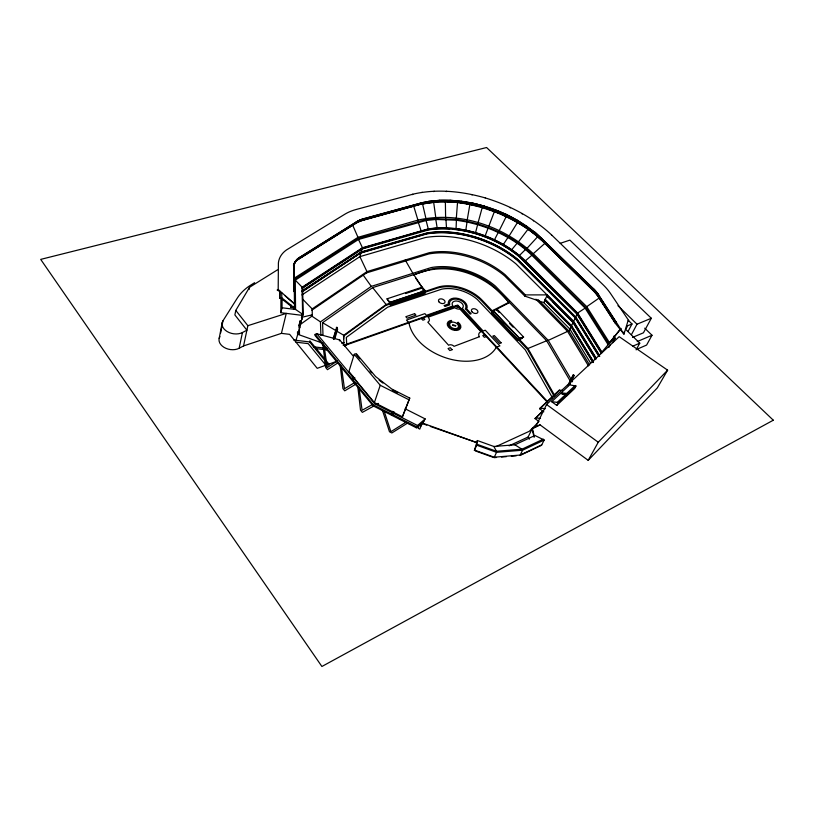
<?xml version="1.0" encoding="UTF-8"?>
<svg xmlns="http://www.w3.org/2000/svg" width="814" height="814" viewBox="0 0 814 814"><rect width="100%" height="100%" fill="white"/><g stroke="black" fill="none" stroke-linecap="round" stroke-linejoin="round"><path stroke-width="1.22" d="M302.615 287.383L302.391 288.278L362.495 248.881L428.195 229.996A81.624 51.496 20.8 0 1 518.854 256.42L576.882 313.96L601.22 353.164L601.638 352.35L577.279 313.136L519.2 255.586A81.685 51.486 20.8 0 0 428.479 229.141L362.749 248.005L302.615 287.383L302.839 315.445L280.881 312.708L280.922 298.86M294.108 306.817L294.129 309.289L294.475 307.926L281.766 297.873L281.776 292.938M280.881 312.708L282.051 307.773L282.071 298.189M628.367 321.021L628.693 320.533L610.999 294.2A51.76 31.654 24.3 0 0 603.093 284.758L551.485 234.839C532.794 217.399 509.574 205.321 485.225 197.904L485.225 197.71M298.789 257.997A22.975 14.896 14.7 0 0 294.139 265.751L294.475 307.926L290.944 307.397L291.229 306.4L281.288 298.494L279.792 298.3L279.812 292.053M279.792 298.3L279.965 291.381M285.226 295.92L294.444 303.836L278.195 289.469L278.398 262.993A38.869 25.203 14.7 0 1 286.467 249.959L344.871 214.204A57.275 35.674 17.4 0 1 356.145 209.493L412.82 194.22C436.711 188.553 461.833 191.249 485.225 197.904M421.723 192.47L422.303 192.318M601.22 353.164L602.014 352.309L577.614 313.064L525.366 260.816C506.613 242.867 481.685 231.97 456.084 228.531L456.41 220.218L435.795 219.454L426.088 220.492L358.506 239.448L295.268 280.158L295.574 309.473L303.073 314.54M446.581 201.455L457.529 202.401L456.227 219.414L435.317 218.63L425.478 219.678L357.611 238.665L293.864 279.609L294.2 278.246L357.987 237.332L417.938 220.116C458.679 210.836 502.96 225.773 533.272 253.703L586.741 306.664L609.544 342.765L608.903 343.996L586.141 307.906L532.743 254.955C511.955 235.246 484.472 223.26 456.227 219.414M624.165 331.786L623.962 334.116L615.394 323.402L598.025 296.5A37.454 22.955 24.4 0 0 593.264 290.74L541.442 240.12C509.289 210.928 462.81 195.197 419.79 204.548L362.759 220.37A42.837 26.74 17.4 0 0 355.738 223.392L297.751 259.747A23.616 15.344 14.7 0 0 294.393 263.339M474.318 450.559L476.709 445.187L477.35 440.527L493.874 446.469L514.865 444.8L534.93 435.49L544.19 440.028L541.534 445.289L519.983 455.494L522.578 450.203L544.19 440.028M465.822 230.138L467.022 221.988L456.41 220.218M457.529 202.401L469.871 204.507L466.992 221.205M458.516 306.715L458.384 307.529L456.237 306.929L456.369 306.145M472.018 194.953L472.293 194.617M219.18 338.4L222.212 322.568M220.635 332.977L222.975 320.797L237.2 298.26A71.408 48.86 14.2 0 1 250.916 284.992L254.609 282.692M277.462 269.861L249.552 287.281L235.795 310.409L234.88 314.937L246.907 330.209L242.44 332.529A12.403 8.547 10.9 0 1 227.157 331.542A12.403 8.547 10.9 0 1 222.975 320.797M249.084 289.54L249.552 287.281M219.933 336.63A12.251 8.557 10.6 0 0 224.043 347.354A12.251 8.557 10.6 0 0 239.133 348.27L242.44 332.529M239.133 348.27L243.549 345.93L247.863 325.692L235.795 310.409M615.659 323.117L598.28 296.215A37.617 23.046 24.4 0 0 593.498 290.435L541.656 239.815L541.941 238.502L535.042 232.316L593.691 289.184A36.945 22.599 24.3 0 1 598.402 294.861L615.791 321.764L615.455 323.138L615.791 321.764M541.442 240.12L534.676 233.801L525.651 227.106L515.791 221.276M541.798 238.553L593.253 288.543M534.818 233.73L535.113 232.448L516.3 219.617L526.098 225.773L525.763 227.025L541.656 239.815M243.549 345.93L281.42 333.364L286.274 313.38L247.863 325.692M295.991 340.303L299.715 327.604L299.674 324.033M299.715 327.604L300.04 320.716M300.091 324.287L301.963 318.854L301.902 315.15M302.37 315.384L301.963 318.854M475.569 232.58L477.625 224.654L467.022 221.988M302.503 299.023L312.159 308.913L312.301 314.815L311.955 316.127L299.013 325.407M469.871 204.507L482.193 207.631L477.747 223.911M328.693 365.232L309.585 341.921L309.869 340.842L328.998 364.163M353.53 356.42L339.692 339.926L316.87 333.771L315.15 334.351L314.896 335.317L373.188 405.881L416.371 427.798L424.135 420.899M526.048 225.661L534.991 232.509M357.611 238.665L357.987 237.332L352.554 224.888M333.262 338.176L336.843 327.299L337.281 327.828L333.994 339.265M333.862 337.698L336.843 327.299M333.496 339.438L337.281 327.828M334.859 338.685L337.627 329.1L336.589 328.653M302.126 290.812L361.233 251.933L362.199 248.616L405.647 235.795M302.411 291.717L361.538 252.198L427.106 233.221A81.42 51.547 20.8 0 1 517.562 259.564L575.396 317.073L599.735 356.461M362.495 248.881L362.749 248.005M339.407 340.903L339.692 339.926M343.579 338.705L343.742 335.287L386.101 304.497L389.784 303.266L387.016 298.84L422.1 287.189L425.183 290.547L424.532 292.44M343.834 343.6L343.742 335.287L322.578 322.69L372.67 287.607L432.061 268.874A55.159 35.643 20.8 0 1 494.22 286.823L546.642 340.761L570.736 381.868M311.813 310.226L366.575 272.883L366.961 271.611L359.88 256.634L361.029 252.645L301.953 291.534M525.763 227.025L515.954 220.94L516.33 219.709C499.379 210.063 480.555 203.917 461.263 201.2L460.683 202.371L483.424 207.183L505.525 215.557L505.942 214.357L495.085 209.768L494.495 211.304M628.164 320.36L623.962 334.116L598.86 295.289M348.85 371.774L354.232 354.334L356.278 353.602L375.59 376.536L391.707 388.97L409.747 398.077L402.421 416.799L374.379 402.584L348.85 371.774L353.876 377.421L353.103 379.873L352.248 378.836L353.011 376.373M354.853 377.777L354.334 379.405L353.103 379.873M343.457 336.253L385.795 305.454L386.101 304.497L372.67 287.607M389.479 304.212L390.099 302.309L425.183 290.547M389.692 304.324L424.186 292.735L424.593 293.162L390.089 304.782L389.692 304.324L424.186 292.735M385.795 305.454L389.764 304.121L390.293 302.462L424.827 290.893L422.201 288.024L405.535 293.569M390.089 304.782L424.593 293.162M417.521 221.408L417.938 220.116L413.532 205.566M425.478 219.678L425.905 218.386L422.507 203.703M435.317 218.63L435.755 217.348L433.536 201.373M373.188 405.881L373.514 404.945L315.15 334.351M374.379 402.584L380.24 385.287L354.232 354.334M505.372 215.903L494.586 211.08M505.932 214.275L516.239 219.8M445.624 218.539L445.37 201.353M421.774 288.136L422.1 287.189M389.764 304.121L390.557 305.016L425.061 293.396L424.257 292.521L424.827 290.893M391.402 413.777L392.267 411.355L393.671 412.067L392.806 414.489L391.402 413.777L392.043 412.8M510.47 207.438L510.256 207.906M394.017 411.904L392.806 414.489M402.421 416.799L409.747 398.077M485.175 235.795L488.085 228.164C504.161 234.422 519.383 243.274 531.857 255.281L585.124 308.13L608.15 344.709L601.638 352.35M526.271 249.125L537.932 236.426C524.806 225.956 509.991 217.765 494.352 211.711L488.349 227.462M416.371 427.798L417.572 425.508L425.152 418.895L405.128 408.77M422.364 422.466L419.79 429.1L418.081 428.235L419.302 425.081L421.011 425.956L425.152 418.895M498.646 231.827L506.155 216.707M508.496 236.945L517.47 222.537M517.745 242.735L528.103 229.141M491.91 312.973L517.958 340.476L491.91 312.973L492.531 312.739L518.487 340.425L492.531 312.739M492.297 312.21L493.05 310.358L509.34 302.075M492.612 312.545L493.223 311.06L519.322 338.553L518.671 340.028L517.633 340.435L491.575 312.922L492.612 312.545L481.837 301.17A33.832 21.968 20.8 0 0 436.945 288.268L424.257 292.521M496.479 309.9L496.866 308.974L523.606 337.057L519.393 339.458L527.96 348.494L554.741 395.553M483.302 207.539L483.404 207.316C462.83 201.557 440.761 198.942 419.8 204.182L362.759 219.994A43 26.831 17.4 0 0 355.708 223.016L297.71 259.371A23.779 15.446 14.7 0 0 294.312 262.983M364.428 218.671L420.665 203.113C441.493 198.026 463.461 200.336 483.892 206.125L472.669 203.093L472.049 204.304M483.424 207.183L483.913 206.013M532.743 254.955L533.272 253.703L545.299 242.969L540.689 238.878M543.833 302.645L524.847 296.113L525.376 294.902L547.303 294.892L543.833 302.645L569.912 329.11L590.537 363.003M518.996 340.374L519.8 338.543L523.606 337.057M477.35 440.527L474.521 450.111L494.271 457.214L520.197 455.046L541.758 444.851M592.979 362.606L570.94 326.485L544.769 299.99L545.065 299.328L571.55 325.712L593.569 361.731M595.716 359.605L572.893 322.405L546.611 295.889L547.303 294.892M554.293 396.459L527.543 349.399L527.96 348.494L546.642 340.761M522.578 450.203L496.55 452.319L494.057 457.661L496.53 457.458M570.94 326.485L571.255 325.824L545.065 299.328M572.893 322.405L573.321 321.52L547.008 294.994M598.738 356.054L575.081 317.725L575.396 317.073M576.882 313.96L577.279 313.136M589.539 364.957L568.976 331.074L573.188 322.283L553.042 301.963M596.418 358.496L573.616 321.398L575.417 317.653L517.551 260.093A81.817 51.831 20.8 0 0 426.678 233.638L362.24 252.279M599.338 355.158L575.732 316.992L577.228 313.878L519.118 256.288A82.072 51.77 20.8 0 0 453.367 229.11M586.141 307.906L586.741 306.664L599.664 297.7M539.021 421.54L535.042 418.599L542.755 410.907M543.803 411.803L539.784 408.862L540.191 408.028L559.411 390.13L562.464 390.496M509.076 445.828L528.123 437.006L532.366 428.337L540.028 424.827L588.196 460.358L657.346 387.871L667.612 370.167L619.189 336.681L546.57 404.517L535.734 426.587M461.294 201.333L450.091 200.234L449.47 201.394M540.028 424.827L532.091 428.897L534.076 437.22M559.411 390.13L539.784 408.862M556.786 405.413L558.038 402.91L566.727 394.698L560.419 393.549L551.709 401.709L556.786 405.413L565.465 397.201L566.727 394.698M573.025 375.254L568.742 383.811L569.485 384.35L574.216 375.386L573.025 375.254L574.216 375.386M568.07 385.592L573.463 374.847M569.485 384.35L573.789 375.793M575.946 385.989L567.47 394.007L566.208 396.499L574.684 388.482L575.946 385.989L569.678 384.88L561.161 392.857L563.186 394.312M494.495 239.754L498.239 232.468M608.923 347.405L610.073 345.197M612.861 342.592L615.17 338.166L613.858 336.121M449.409 201.76L438.665 201.557L419.932 204.324L362.902 220.136A42.755 26.679 17.4 0 0 355.881 223.148L297.904 259.493A23.525 15.273 14.7 0 0 293.457 265.629M450.152 200.366L439.255 200.244L438.583 201.414M628.103 331.339L632 323.962L628.367 320.421M631.44 334.646L637.006 324.206L651.322 318.264L569.871 240.12L560.215 243.335M651.322 318.264L643.436 332.794L632.498 337.434M636.131 349.857L639.763 343.172L625.732 329.405L627.655 325.763L632 323.962M644.719 328.174L652.004 335.246L646.601 345.065L636.416 349.491M588.196 460.358L598.249 442.236L667.612 370.167M439.326 200.376L428.897 201.262L428.184 202.442M428.988 201.394L420.543 202.991L419.8 204.182M420.665 203.113L364.306 218.539M503.408 244.393L507.946 237.505M522.181 214.031L522.242 213.522M533.465 220.909L533.424 220.431M620.797 328.815L609.544 342.765L620.95 328.378M511.772 249.654L517.073 243.223M538.298 422.303L529.324 431.278L495.889 446.632M519.464 255.454L525.468 249.522M551.617 235.399L551.485 234.839M551.709 401.709L557.275 402.35L565.964 394.159M561.161 392.857L566.707 393.457L575.193 385.449M535.042 418.599L542.338 411.762M608.15 344.709L615.17 338.166M525.366 260.816L531.857 255.281M320.879 335.297L320.451 321.876L371.286 286.375L431.125 267.582A57.163 36.945 20.8 0 1 495.482 286.162L548.239 340.384L572.547 381.756M312.159 308.913L366.961 271.611L429.293 252.696A67.725 43.386 20.8 0 1 505.097 274.664L525.376 294.902M299.756 257.346L298.677 258.191A23.046 14.937 14.7 0 0 294.007 265.964L294.2 291.768L293.783 265.924A23.27 15.09 14.7 0 1 298.494 258.069L356.776 221.693A42.267 26.323 17.4 0 1 363.705 218.722M301.974 294.933L359.88 256.634L425.376 237.525A81.563 51.893 20.8 0 1 515.984 263.878L573.616 321.398M302.584 290.995L361.538 252.198M337.24 361.009L327.208 367.602L323.992 345.197M577.614 313.064L585.124 308.13M302.594 314.479L302.147 287.2L362.454 247.741L428.276 228.866L437.169 227.879L456.084 228.531M301.923 288.105L307.214 284.635M309.33 283.252L314.611 279.792M316.727 278.408L328.357 270.787M330.474 269.403L335.765 265.934M337.881 264.55L356.908 252.086M359.025 250.702L362.199 248.616M338.471 362.495L327.462 369.678L325.712 367.531L322.619 342.531M406.044 422.181L391.3 431.44L390.71 431.135L384.045 410.826M407.702 423.026L391.829 432.967L389.489 431.776L382.305 409.9M299.644 257.529L356.125 222.09M356.013 222.273L356.664 221.876A42.328 26.363 17.4 0 1 363.604 218.905M354.935 382.407L344.485 388.736L341.351 366.188M356.196 383.933L344.739 390.832L342.938 388.624L340.089 364.733M372.975 404.232L362.098 410.287L359.035 387.586M374.267 405.789L362.342 412.383L360.5 410.124L357.865 387.189M476.963 444.271L496.438 451.271L521.927 449.206L543.376 439.133M548.239 340.384L567.572 331.4L588.441 365.862M632.875 346.143L639.763 343.172M637.23 341.575L652.004 335.246M519.393 339.458L522.252 338.349M517.958 340.476L518.579 340.232M496.845 347.1L499.908 345.899L485.256 330.199L483.129 331.003L462.271 308.313A5.851 3.775 20.7 0 0 458.323 301.282A5.851 3.775 20.7 0 0 452.553 305.555L452.899 306.023L426.424 315.333L424.888 313.634L406.471 320.085L408.506 322.364M519.322 338.553L522.659 337.25M486.273 336.569L484.361 337.301L482.753 335.572L484.676 334.849M544.769 299.99L571.235 326.373L593.233 362.383M546.611 295.889L548.656 297.548M492.45 312.942L494.678 312.128M336.874 361.243L317.216 368.325L289.652 334.351L281.42 333.364M343.203 345.36L457.722 305.036L547.252 401.261M344.464 345.584L457.58 305.718L547.527 402.431M344.444 345.899L346.744 344.79M415.72 278.225L424.857 291.493L437.271 287.332A33.862 21.958 20.8 0 1 482.203 300.244L492.674 311.294L509.004 302.879C487.494 274.501 447.059 259.473 413.604 275.163M366.575 272.883L428.866 253.937A67.654 43.396 20.8 0 1 504.599 275.885L524.847 296.113M361.233 251.933L426.912 232.946A81.858 51.821 20.8 0 1 517.826 259.422L575.732 316.992M361.335 252.9L426.882 233.903A81.369 51.557 20.8 0 1 517.287 260.226L575.081 317.725M406.858 235.439L419.576 231.685M364.53 218.488L363.482 218.773A42.542 26.506 17.4 0 0 356.501 221.764M301.384 317.389L312.301 314.815M420.736 231.349L426.78 229.996M341.626 343.081L344.119 342.633M316.87 333.771L374.908 403.866L378.53 403.469M278.195 289.469L277.136 290.038L279.517 291.381M501.465 457.041L506.4 456.623M511.345 456.216L516.279 455.799M316.005 348.626L327.045 349.928M293.813 340.048L309.585 341.921M296.011 342.185L308.191 343.63L326.404 365.893M313.359 346.795L326.902 348.392M321.113 342.623L297.548 334.228L297.517 331.746M282.051 307.773L295.574 309.473M279.945 297.639L281.766 297.873M540.191 408.028L545.319 408.73M535.449 417.755L540.516 418.498M477.625 224.654L488.085 228.164M483.892 206.125L495.044 209.88M483.465 207.092L486.823 208.221M491.31 209.727L494.678 210.867M482.193 207.631L494.352 211.711M422.242 422.995L476.597 442.551L430.331 426.434M423.249 423.891L426.79 425.162M476.709 445.187L496.55 452.319M475.478 450.976L492.897 457.244M392.297 389.987L397.771 392.755M380.24 385.287L408.73 399.664M374.908 403.866L417.572 425.508M373.514 404.945L416.727 426.862M391.086 414.54L392.165 415.089M399.155 418.63L400.264 419.2M407.265 422.751L408.974 423.616M509.788 217.542L517.094 221.316M505.453 215.669L515.954 220.94M412.82 194.22L412.25 194.658M514.865 444.8L521.927 449.206M311.314 315.771L320.451 321.876M569.169 383.404L569.922 383.943M566.707 393.457L567.47 394.007M557.275 402.35L558.038 402.91M546.57 404.517L598.249 442.236M379.049 380.107L382.916 383.089M434.177 191.209L433.709 191.616M617.958 305.708L637.006 324.206M550.742 248.29L554.375 251.831M570.716 267.775L577.971 274.857M581.603 278.408L585.235 281.949M591.585 288.146L593.396 289.916M541.503 239.865L593.335 290.486A37.373 22.894 24.4 0 1 598.087 296.235L615.455 323.138M593.162 288.41L593.844 289.133A37.159 22.731 24.3 0 1 598.575 294.841M537.973 299.562L568.976 331.074M535.887 299.165L567.572 331.4M295.268 280.158L302.147 287.2M496.571 309.839L499.175 312.576M509.615 323.545L513.095 327.197M493.05 310.358L519.8 338.543M518.671 340.028L527.543 349.399M422.151 290.791L424.114 292.938M423.311 317.796L424.827 319.485L422.853 320.187L421.326 318.498M387.016 298.84L390.099 302.309M446.591 191.239L446.184 191.646M336.335 327.472L336.772 328.001M356.654 355.067L359.798 358.801M370.014 370.93L371.581 372.802M363.237 275.173L371.286 286.375M598.992 295.472L598.443 294.658A36.884 22.548 24.3 0 0 593.752 288.99M424.857 291.493L412.729 273.087L405.23 260.002M577.879 314.947L601.587 353.123M575.417 317.653L598.992 355.82M573.321 321.52L596.174 358.72M573.188 322.283L595.319 358.323M571.255 325.824L593.314 361.945M552.492 397.883L525.325 349.928L477.228 299.369A31.105 20.187 20.8 0 0 441.727 289.163L387.708 307.153L346.337 337.372L346.703 344.129M528.123 437.006L529.314 439.204M493.874 446.469L496.438 451.271M358.506 239.448L362.454 247.741M418.233 222.202L421.011 230.494M426.088 220.492L428.276 228.866M532.366 428.337L534.35 436.66M435.795 219.454L437.169 227.879M445.95 219.363L446.479 227.767M322.578 322.69L322.995 335.307M302.411 289.519L302.839 315.445M301.699 314.642L301.78 319.576M300.692 321.306L300.722 323.687M300.508 320.767L300.559 324.338M300.224 321.245L300.254 323.626M299.511 324.674L299.552 328.246M299.359 324.705L299.481 334.462M299.206 323.972L299.257 327.554M290.924 304.955L290.944 307.397M496.275 347.324A46.917 30.973 21 0 1 448.89 358.781A46.917 30.973 21 0 1 408.943 322.863M427.991 229.721A82.072 51.77 20.8 0 1 449.755 228.805M293.579 265.018A23.616 15.344 14.7 0 1 293.946 264.163M293.498 264.672A23.779 15.446 14.7 0 1 293.864 263.817M455.687 325.58L455.596 326.149L452.543 325.295L452.635 324.715L455.687 325.58M465.425 308.73L470.116 314.112L471.174 313.726L466.687 308.913A9.819 6.339 20.7 0 0 458.496 298.555A9.819 6.339 20.7 0 0 448.382 304.049L444.078 305.555L444.922 306.481L449.755 304.792L449.542 304.222A8.578 5.545 20.7 0 1 458.597 299.532A8.578 5.545 20.7 0 1 465.425 308.73M458.099 322.324L457.397 322.853A5.861 3.867 20.9 0 1 457.956 329.1A5.861 3.867 20.9 0 1 449.359 326.668A5.861 3.867 20.9 0 1 451.801 321.276L451.332 320.411A7.092 4.681 20.9 0 0 448.361 326.943A7.092 4.681 20.9 0 0 458.781 329.884A7.092 4.681 20.9 0 0 458.099 322.324M773.3 420.207L321.896 666.483L40.7 259.391L486.589 147.517L773.3 420.207M501.119 342.836L499.623 343.416L492.806 336.131L494.312 335.561L501.119 342.836M452.065 349.694L449.837 350.549L448.056 348.575L450.295 347.72L452.065 349.694M479.365 336.742L454.039 346.337A3.571 2.401 21.2 0 0 448.626 345.258L427.828 322.212A5.474 3.622 19.6 0 0 428.103 317.185L454.792 307.763L455.677 308.282A5.851 3.775 20.7 0 0 460.002 309.117L481.054 331.766A6.227 4.09 22.3 0 0 479.365 336.742M414.611 313.655L405.82 316.717L407.183 318.243L415.974 315.171L414.611 313.655M472.14 312.006A3.409 2.198 21.5 0 0 477.726 312.556A3.409 2.198 21.5 0 0 474.114 308.72A3.409 2.198 21.5 0 0 472.14 312.006M439.173 302.126A3.409 2.208 20.1 0 0 444.82 302.686A3.409 2.208 20.1 0 0 441.28 298.86A3.409 2.208 20.1 0 0 439.173 302.126M450.58 326.689A4.64 3.053 20.9 0 0 458.221 327.391A4.64 3.053 20.9 0 0 453.378 322.13A4.64 3.053 20.9 0 0 450.58 326.689"/></g></svg>
